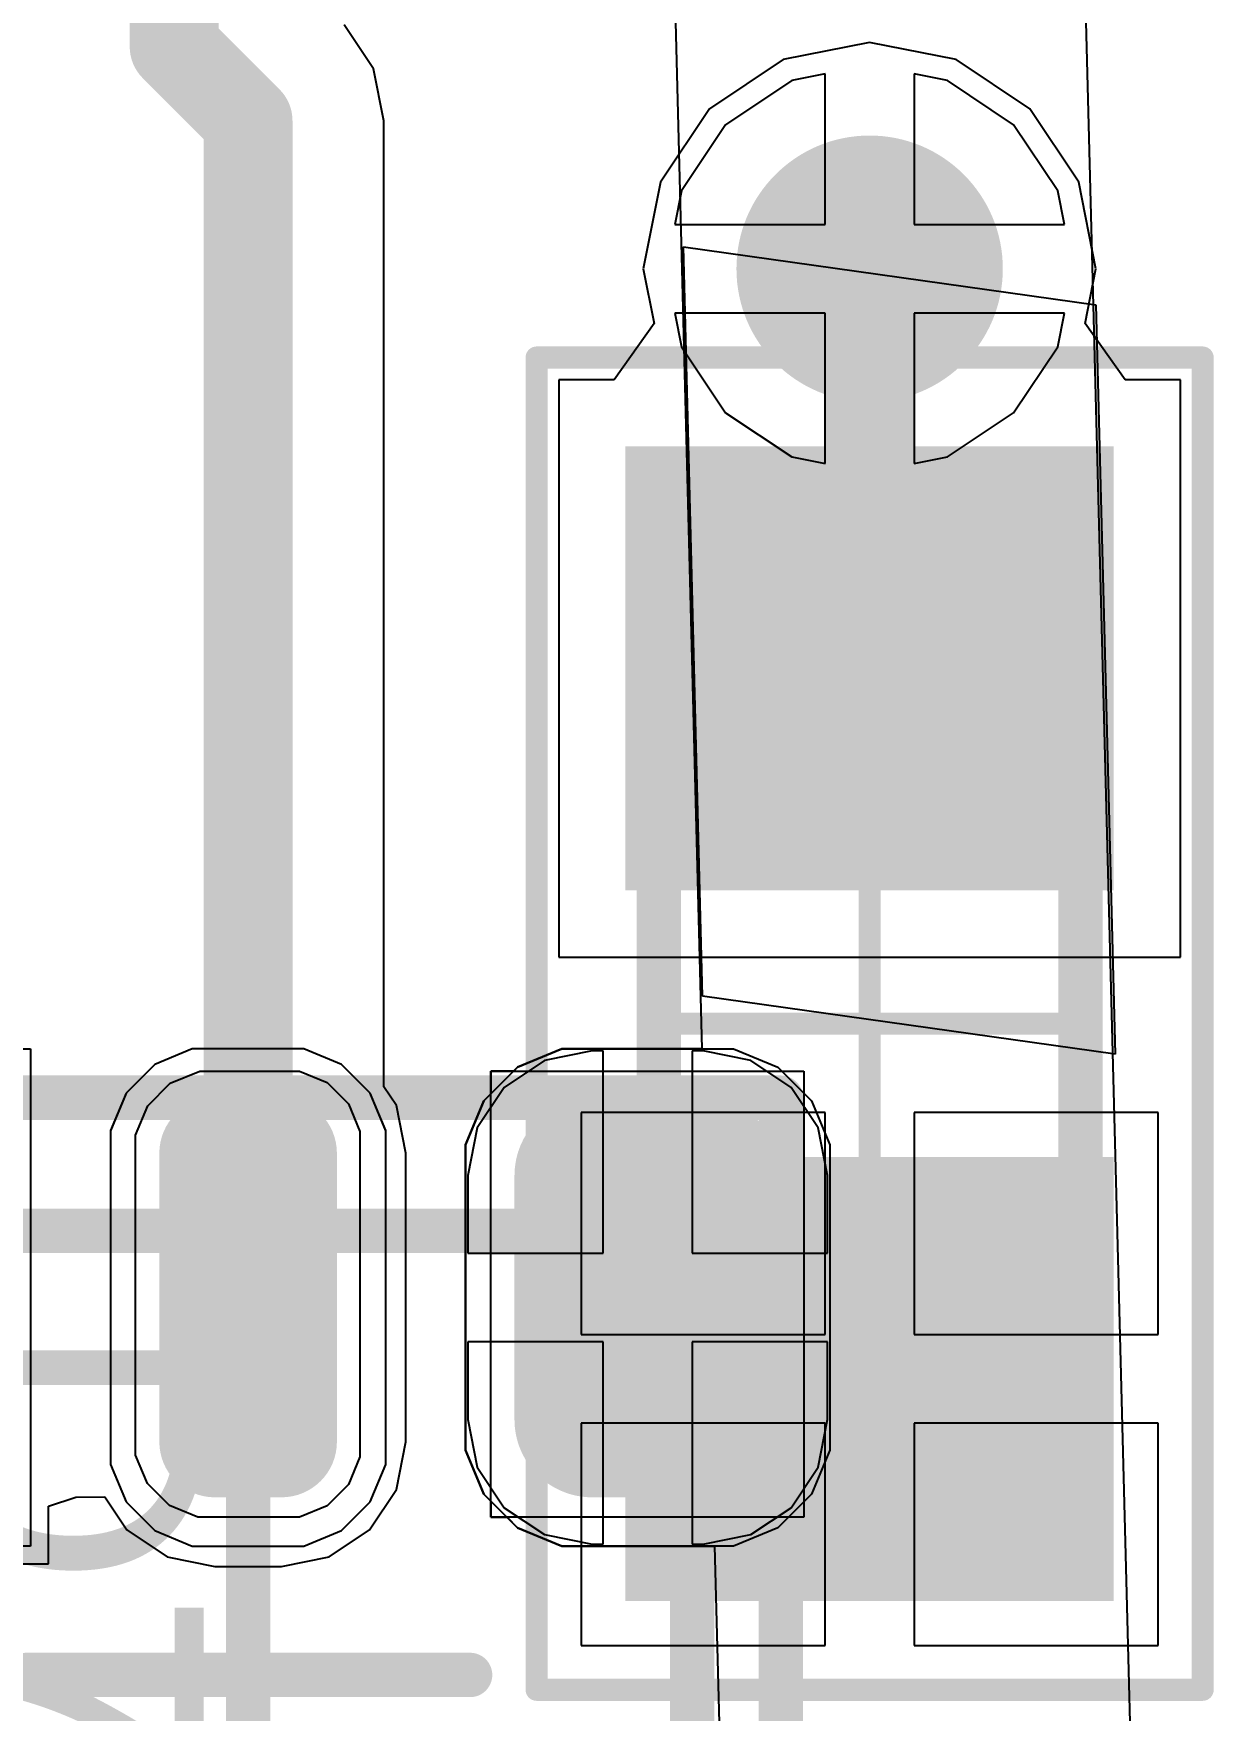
# Model space of a CAD drawing. Header units: inches. Extents: x -27 to 142, y -1 to 42.
# Drawn here: x 101.683 to 104.366, y 26.753 to 30.53 of the extents above; entities that cross this region are included whole.
import ezdxf

# ---------------------------------------------------------------- set-up
doc = ezdxf.new("R2010")
doc.units = ezdxf.units.IN
for name, color, linetype in [('Bottom Layer', 5, 'Continuous'), ('Bottom Paste', 16, 'Continuous'), ('Bottom Solder', 6, 'Continuous'), ('Mechanical 13', 56, 'Continuous'), ('Mechanical 15', 56, 'Continuous'), ('Top Layer', 1, 'Continuous'), ('Top Overlay', 2, 'Continuous'), ('Top Paste', 8, 'Continuous'), ('Top Solder', 216, 'Continuous'), ('Via Holes', 16, 'Continuous')]:
    doc.layers.add(name, color=color, linetype=linetype)
doc.styles.add('Arial', font='', dxfattribs={"height": 0.2})
doc.styles.get('Arial').set_extended_font_data('Arial')

# ---------------------------------------------------------------- blocks, each defined once
blk = doc.blocks.new('CAPC0603_1608_55_N_B_735')
at = {"layer": 'Bottom Layer'}
for points in [[(-0.35, 0.5), (-0.35, -0.5), (-1.25, -0.5), (-1.25, 0.5)], [(1.25, 0.5), (1.25, -0.5), (0.35, -0.5), (0.35, 0.5)]]:
    blk.add_hatch(color=5, dxfattribs=at).paths.add_polyline_path(points)
at = {"layer": 'Bottom Paste'}
for points in [[(-0.35, 0.5), (-0.35, -0.5), (-1.25, -0.5), (-1.25, 0.5)], [(1.25, 0.5), (1.25, -0.5), (0.35, -0.5), (0.35, 0.5)]]:
    blk.add_hatch(color=16, dxfattribs=at).paths.add_polyline_path(points)
at = {"layer": 'Bottom Solder'}
for points in [[(-0.3, 0.55), (-0.3, -0.55), (-1.3, -0.55), (-1.3, 0.55)], [(1.3, 0.55), (1.3, -0.55), (0.3, -0.55), (0.3, 0.55)]]:
    blk.add_hatch(color=6, dxfattribs=at).paths.add_polyline_path(points)
at = {"layer": 'Mechanical 13'}
for points in [[(-0.875, 0.475, 0.1, 0.1, 0), (0.875, 0.475, 0.1, 0.1, 0)], [(-0.875, 0.475, 0.1, 0.1, 0), (-0.875, -0.475, 0.1, 0.1, 0)], [(0.875, 0.475, 0.1, 0.1, 0), (0.875, -0.475, 0.1, 0.1, 0)], [(-0.875, -0.475, 0.1, 0.1, 0), (0.875, -0.475, 0.1, 0.1, 0)]]:
    blk.add_lwpolyline(points, format="xyseb", dxfattribs=at)
for points in [[(-0.9, 0.475, 0.05, 0.05, 1), (-0.85, 0.475, 0.05, 0.05, 1)], [(-0.9, 0.475, 0.05, 0.05, 1), (-0.85, 0.475, 0.05, 0.05, 1)], [(0.85, 0.475, 0.05, 0.05, 1), (0.9, 0.475, 0.05, 0.05, 1)], [(0.85, 0.475, 0.05, 0.05, 1), (0.9, 0.475, 0.05, 0.05, 1)], [(-0.9, -0.475, 0.05, 0.05, 1), (-0.85, -0.475, 0.05, 0.05, 1)], [(-0.9, -0.475, 0.05, 0.05, 1), (-0.85, -0.475, 0.05, 0.05, 1)], [(0.85, -0.475, 0.05, 0.05, 1), (0.9, -0.475, 0.05, 0.05, 1)], [(0.85, -0.475, 0.05, 0.05, 1), (0.9, -0.475, 0.05, 0.05, 1)]]:
    blk.add_lwpolyline(points, format="xyseb", close=True, dxfattribs=at)
at = {"layer": 'Mechanical 15'}
for points in [[(-1.5, 0.75, 0.05, 0.05, 0), (1.5, 0.75, 0.05, 0.05, 0)], [(-1.5, 0.75, 0.05, 0.05, 0), (-1.5, -0.75, 0.05, 0.05, 0)], [(1.5, 0.75, 0.05, 0.05, 0), (1.5, -0.75, 0.05, 0.05, 0)], [(0, 0.475, 0.05, 0.05, 0), (0, -0.475, 0.05, 0.05, 0)], [(-0.475, 0, 0.05, 0.05, 0), (0.475, 0, 0.05, 0.05, 0)], [(-1.5, -0.75, 0.05, 0.05, 0), (1.5, -0.75, 0.05, 0.05, 0)]]:
    blk.add_lwpolyline(points, format="xyseb", dxfattribs=at)
for points in [[(-1.5125, 0.75, 0.025, 0.025, 1), (-1.4875, 0.75, 0.025, 0.025, 1)], [(-1.5125, 0.75, 0.025, 0.025, 1), (-1.4875, 0.75, 0.025, 0.025, 1)], [(1.4875, 0.75, 0.025, 0.025, 1), (1.5125, 0.75, 0.025, 0.025, 1)], [(1.4875, 0.75, 0.025, 0.025, 1), (1.5125, 0.75, 0.025, 0.025, 1)], [(-0.0125, 0.475, 0.025, 0.025, 1), (0.0125, 0.475, 0.025, 0.025, 1)], [(-0.4875, 0, 0.025, 0.025, 1), (-0.4625, 0, 0.025, 0.025, 1)], [(0.4625, 0, 0.025, 0.025, 1), (0.4875, 0, 0.025, 0.025, 1)], [(-0.0125, -0.475, 0.025, 0.025, 1), (0.0125, -0.475, 0.025, 0.025, 1)], [(-1.5125, -0.75, 0.025, 0.025, 1), (-1.4875, -0.75, 0.025, 0.025, 1)], [(-1.5125, -0.75, 0.025, 0.025, 1), (-1.4875, -0.75, 0.025, 0.025, 1)], [(1.4875, -0.75, 0.025, 0.025, 1), (1.5125, -0.75, 0.025, 0.025, 1)], [(1.4875, -0.75, 0.025, 0.025, 1), (1.5125, -0.75, 0.025, 0.025, 1)]]:
    blk.add_lwpolyline(points, format="xyseb", close=True, dxfattribs=at)
blk = doc.blocks.new('APA_RGB_LED_2020_847')
at = {"layer": 'Top Layer'}
h = blk.add_hatch(color=1, dxfattribs=at)
edge = h.paths.add_edge_path()
edge.add_arc((-1.125, 1.025), 0.125, 90, 180)
edge.add_line((-1.25, 1.025), (-1.25, 0.775))
edge.add_arc((-1.125, 0.775), 0.125, 180, 270)
edge.add_line((-1.125, 0.65), (-0.575, 0.65))
edge.add_arc((-0.575, 0.775), 0.125, 270, 360)
edge.add_line((-0.45, 0.775), (-0.45, 1.025))
edge.add_arc((-0.575, 1.025), 0.125, 0, 90)
edge.add_line((-0.575, 1.15), (-1.125, 1.15))
h = blk.add_hatch(color=1, dxfattribs=at)
edge = h.paths.add_edge_path()
edge.add_arc((0.575, 1.025), 0.125, 90, 180)
edge.add_line((0.45, 1.025), (0.45, 0.775))
edge.add_arc((0.575, 0.775), 0.125, 180, 270)
edge.add_line((0.575, 0.65), (1.125, 0.65))
edge.add_arc((1.125, 0.775), 0.125, 270, 360)
edge.add_line((1.25, 0.775), (1.25, 1.025))
edge.add_arc((1.125, 1.025), 0.125, 0, 90)
edge.add_line((1.125, 1.15), (0.575, 1.15))
h = blk.add_hatch(color=1, dxfattribs=at)
edge = h.paths.add_edge_path()
edge.add_arc((-1.175, 0.075), 0.075, 90, 180)
edge.add_line((-1.25, 0.075), (-1.25, -0.075))
edge.add_arc((-1.175, -0.075), 0.075, 180, 270)
edge.add_line((-1.175, -0.15), (-0.525, -0.15))
edge.add_arc((-0.525, -0.075), 0.075, 270, 360)
edge.add_line((-0.45, -0.075), (-0.45, 0.075))
edge.add_arc((-0.525, 0.075), 0.075, 0, 90)
edge.add_line((-0.525, 0.15), (-1.175, 0.15))
h = blk.add_hatch(color=1, dxfattribs=at)
edge = h.paths.add_edge_path()
edge.add_arc((0.525, 0.075), 0.075, 90, 180)
edge.add_line((0.45, 0.075), (0.45, -0.075))
edge.add_arc((0.525, -0.075), 0.075, 180, 270)
edge.add_line((0.525, -0.15), (1.175, -0.15))
edge.add_arc((1.175, -0.075), 0.075, 270, 360)
edge.add_line((1.25, -0.075), (1.25, 0.075))
edge.add_arc((1.175, 0.075), 0.075, 0, 90)
edge.add_line((1.175, 0.15), (0.525, 0.15))
blk.add_hatch(color=1, dxfattribs=at).paths.add_polyline_path([(-1.25, -0.65), (-0.45, -0.65), (-0.45, -1.15), (-1.25, -1.15)])
h = blk.add_hatch(color=1, dxfattribs=at)
edge = h.paths.add_edge_path()
edge.add_arc((0.575, -0.775), 0.125, 90, 180)
edge.add_line((0.45, -0.775), (0.45, -1.025))
edge.add_arc((0.575, -1.025), 0.125, 180, 270)
edge.add_line((0.575, -1.15), (1.125, -1.15))
edge.add_arc((1.125, -1.025), 0.125, 270, 360)
edge.add_line((1.25, -1.025), (1.25, -0.775))
edge.add_arc((1.125, -0.775), 0.125, 0, 90)
edge.add_line((1.125, -0.65), (0.575, -0.65))
at = {"layer": 'Top Paste'}
h = blk.add_hatch(color=8, dxfattribs=at)
edge = h.paths.add_edge_path()
edge.add_arc((-1.125, 1.025), 0.125, 90, 180)
edge.add_line((-1.25, 1.025), (-1.25, 0.775))
edge.add_arc((-1.125, 0.775), 0.125, 180, 270)
edge.add_line((-1.125, 0.65), (-0.575, 0.65))
edge.add_arc((-0.575, 0.775), 0.125, 270, 360)
edge.add_line((-0.45, 0.775), (-0.45, 1.025))
edge.add_arc((-0.575, 1.025), 0.125, 0, 90)
edge.add_line((-0.575, 1.15), (-1.125, 1.15))
h = blk.add_hatch(color=8, dxfattribs=at)
edge = h.paths.add_edge_path()
edge.add_arc((0.575, 1.025), 0.125, 90, 180)
edge.add_line((0.45, 1.025), (0.45, 0.775))
edge.add_arc((0.575, 0.775), 0.125, 180, 270)
edge.add_line((0.575, 0.65), (1.125, 0.65))
edge.add_arc((1.125, 0.775), 0.125, 270, 360)
edge.add_line((1.25, 0.775), (1.25, 1.025))
edge.add_arc((1.125, 1.025), 0.125, 0, 90)
edge.add_line((1.125, 1.15), (0.575, 1.15))
h = blk.add_hatch(color=8, dxfattribs=at)
edge = h.paths.add_edge_path()
edge.add_arc((-1.175, 0.075), 0.075, 90, 180)
edge.add_line((-1.25, 0.075), (-1.25, -0.075))
edge.add_arc((-1.175, -0.075), 0.075, 180, 270)
edge.add_line((-1.175, -0.15), (-0.525, -0.15))
edge.add_arc((-0.525, -0.075), 0.075, 270, 360)
edge.add_line((-0.45, -0.075), (-0.45, 0.075))
edge.add_arc((-0.525, 0.075), 0.075, 0, 90)
edge.add_line((-0.525, 0.15), (-1.175, 0.15))
h = blk.add_hatch(color=8, dxfattribs=at)
edge = h.paths.add_edge_path()
edge.add_arc((0.525, 0.075), 0.075, 90, 180)
edge.add_line((0.45, 0.075), (0.45, -0.075))
edge.add_arc((0.525, -0.075), 0.075, 180, 270)
edge.add_line((0.525, -0.15), (1.175, -0.15))
edge.add_arc((1.175, -0.075), 0.075, 270, 360)
edge.add_line((1.25, -0.075), (1.25, 0.075))
edge.add_arc((1.175, 0.075), 0.075, 0, 90)
edge.add_line((1.175, 0.15), (0.525, 0.15))
blk.add_hatch(color=8, dxfattribs=at).paths.add_polyline_path([(-1.25, -0.65), (-0.45, -0.65), (-0.45, -1.15), (-1.25, -1.15)])
h = blk.add_hatch(color=8, dxfattribs=at)
edge = h.paths.add_edge_path()
edge.add_arc((0.575, -0.775), 0.125, 90, 180)
edge.add_line((0.45, -0.775), (0.45, -1.025))
edge.add_arc((0.575, -1.025), 0.125, 180, 270)
edge.add_line((0.575, -1.15), (1.125, -1.15))
edge.add_arc((1.125, -1.025), 0.125, 270, 360)
edge.add_line((1.25, -1.025), (1.25, -0.775))
edge.add_arc((1.125, -0.775), 0.125, 0, 90)
edge.add_line((1.125, -0.65), (0.575, -0.65))
at = {"layer": 'Top Solder'}
h = blk.add_hatch(color=216, dxfattribs=at)
edge = h.paths.add_edge_path()
edge.add_arc((-1.125, 1.025), 0.175, 90, 180)
edge.add_line((-1.3, 1.025), (-1.3, 0.775))
edge.add_arc((-1.125, 0.775), 0.175, 180, 270)
edge.add_line((-1.125, 0.6), (-0.575, 0.6))
edge.add_arc((-0.575, 0.775), 0.175, 270, 360)
edge.add_line((-0.4, 0.775), (-0.4, 1.025))
edge.add_arc((-0.575, 1.025), 0.175, 0, 90)
edge.add_line((-0.575, 1.2), (-1.125, 1.2))
h = blk.add_hatch(color=216, dxfattribs=at)
edge = h.paths.add_edge_path()
edge.add_arc((0.575, 1.025), 0.175, 90, 180)
edge.add_line((0.4, 1.025), (0.4, 0.775))
edge.add_arc((0.575, 0.775), 0.175, 180, 270)
edge.add_line((0.575, 0.6), (1.125, 0.6))
edge.add_arc((1.125, 0.775), 0.175, 270, 360)
edge.add_line((1.3, 0.775), (1.3, 1.025))
edge.add_arc((1.125, 1.025), 0.175, 0, 90)
edge.add_line((1.125, 1.2), (0.575, 1.2))
h = blk.add_hatch(color=216, dxfattribs=at)
edge = h.paths.add_edge_path()
edge.add_arc((-1.175, 0.075), 0.125, 90, 180)
edge.add_line((-1.3, 0.075), (-1.3, -0.075))
edge.add_arc((-1.175, -0.075), 0.125, 180, 270)
edge.add_line((-1.175, -0.2), (-0.525, -0.2))
edge.add_arc((-0.525, -0.075), 0.125, 270, 360)
edge.add_line((-0.4, -0.075), (-0.4, 0.075))
edge.add_arc((-0.525, 0.075), 0.125, 0, 90)
edge.add_line((-0.525, 0.2), (-1.175, 0.2))
h = blk.add_hatch(color=216, dxfattribs=at)
edge = h.paths.add_edge_path()
edge.add_arc((0.525, 0.075), 0.125, 90, 180)
edge.add_line((0.4, 0.075), (0.4, -0.075))
edge.add_arc((0.525, -0.075), 0.125, 180, 270)
edge.add_line((0.525, -0.2), (1.175, -0.2))
edge.add_arc((1.175, -0.075), 0.125, 270, 360)
edge.add_line((1.3, -0.075), (1.3, 0.075))
edge.add_arc((1.175, 0.075), 0.125, 0, 90)
edge.add_line((1.175, 0.2), (0.525, 0.2))
blk.add_hatch(color=216, dxfattribs=at).paths.add_polyline_path([(-1.3, -0.6), (-0.4, -0.6), (-0.4, -1.2), (-1.3, -1.2)])
h = blk.add_hatch(color=216, dxfattribs=at)
edge = h.paths.add_edge_path()
edge.add_arc((0.575, -0.775), 0.175, 90, 180)
edge.add_line((0.4, -0.775), (0.4, -1.025))
edge.add_arc((0.575, -1.025), 0.175, 180, 270)
edge.add_line((0.575, -1.2), (1.125, -1.2))
edge.add_arc((1.125, -1.025), 0.175, 270, 360)
edge.add_line((1.3, -1.025), (1.3, -0.775))
edge.add_arc((1.125, -0.775), 0.175, 0, 90)
edge.add_line((1.125, -0.6), (0.575, -0.6))
at = {"layer": 'Mechanical 13'}
for points in [[(1, 1, 0.1, 0.1, 0), (-1, 1, 0.1, 0.1, 0)], [(-1, -1, 0.1, 0.1, 0), (-1, 1, 0.1, 0.1, 0)], [(1, -1, 0.1, 0.1, 0), (1, 1, 0.1, 0.1, 0)], [(1, -1, 0.1, 0.1, 0), (-1, -1, 0.1, 0.1, 0)]]:
    blk.add_lwpolyline(points, format="xyseb", dxfattribs=at)
for points in [[(-1.025, 1, 0.05, 0.05, 1), (-0.975, 1, 0.05, 0.05, 1)], [(-1.025, 1, 0.05, 0.05, 1), (-0.975, 1, 0.05, 0.05, 1)], [(0.975, 1, 0.05, 0.05, 1), (1.025, 1, 0.05, 0.05, 1)], [(0.975, 1, 0.05, 0.05, 1), (1.025, 1, 0.05, 0.05, 1)], [(-1.025, -1, 0.05, 0.05, 1), (-0.975, -1, 0.05, 0.05, 1)], [(-1.025, -1, 0.05, 0.05, 1), (-0.975, -1, 0.05, 0.05, 1)], [(0.975, -1, 0.05, 0.05, 1), (1.025, -1, 0.05, 0.05, 1)], [(0.975, -1, 0.05, 0.05, 1), (1.025, -1, 0.05, 0.05, 1)]]:
    blk.add_lwpolyline(points, format="xyseb", close=True, dxfattribs=at)
at = {"layer": 'Mechanical 15'}
for points in [[(-1.3, -1.2, 0.1, 0.1, 0), (-1.3, 1.2, 0.1, 0.1, 0)], [(1.3, 1.2, 0.1, 0.1, 0), (-1.3, 1.2, 0.1, 0.1, 0)], [(1.3, -1.2, 0.1, 0.1, 0), (1.3, 1.2, 0.1, 0.1, 0)], [(0, -0.5, 0.1, 0.1, 0), (0, 0.5, 0.1, 0.1, 0)], [(0.5, 0, 0.1, 0.1, 0), (-0.5, 0, 0.1, 0.1, 0)], [(1.3, -1.2, 0.1, 0.1, 0), (-1.3, -1.2, 0.1, 0.1, 0)]]:
    blk.add_lwpolyline(points, format="xyseb", dxfattribs=at)
for points in [[(-1.325, 1.2, 0.05, 0.05, 1), (-1.275, 1.2, 0.05, 0.05, 1)], [(-1.325, 1.2, 0.05, 0.05, 1), (-1.275, 1.2, 0.05, 0.05, 1)], [(1.275, 1.2, 0.05, 0.05, 1), (1.325, 1.2, 0.05, 0.05, 1)], [(1.275, 1.2, 0.05, 0.05, 1), (1.325, 1.2, 0.05, 0.05, 1)], [(-0.025, 0.5, 0.05, 0.05, 1), (0.025, 0.5, 0.05, 0.05, 1)], [(-0.525, 0, 0.05, 0.05, 1), (-0.475, 0, 0.05, 0.05, 1)], [(0.475, 0, 0.05, 0.05, 1), (0.525, 0, 0.05, 0.05, 1)], [(-0.025, -0.5, 0.05, 0.05, 1), (0.025, -0.5, 0.05, 0.05, 1)], [(-1.325, -1.2, 0.05, 0.05, 1), (-1.275, -1.2, 0.05, 0.05, 1)], [(-1.325, -1.2, 0.05, 0.05, 1), (-1.275, -1.2, 0.05, 0.05, 1)], [(1.275, -1.2, 0.05, 0.05, 1), (1.325, -1.2, 0.05, 0.05, 1)], [(1.275, -1.2, 0.05, 0.05, 1), (1.325, -1.2, 0.05, 0.05, 1)]]:
    blk.add_lwpolyline(points, format="xyseb", close=True, dxfattribs=at)
at = {"layer": 'Top Overlay'}
for p, q in [((-1.2929, 1.2689), (-1.1937, 1.31)), ((-1.1937, 1.31), (-1.14, 1.31)), ((-1.14, 1.31), (-1.14, 1.31)), ((-1.14, 1.31), (-0.56, 1.31)), ((-0.56, 1.31), (-0.5063, 1.31)), ((-0.5063, 1.31), (-0.4071, 1.2689)), ((0.4071, 1.2689), (0.5063, 1.31)), ((0.5063, 1.31), (0.56, 1.31)), ((0.56, 1.31), (0.56, 1.31)), ((0.56, 1.31), (1.14, 1.31)), ((1.14, 1.31), (1.1937, 1.31)), ((1.1937, 1.31), (1.2929, 1.2689)), ((-1.3689, 1.1929), (-1.2929, 1.2689)), ((-0.4071, 1.2689), (-0.3311, 1.1929)), ((0.3311, 1.1929), (0.4071, 1.2689)), ((1.2929, 1.2689), (1.3689, 1.1929)), ((-1.41, 1.0937), (-1.3689, 1.1929)), ((-0.3311, 1.1929), (-0.29, 1.0937)), ((0.29, 1.0937), (0.3311, 1.1929)), ((1.3689, 1.1929), (1.41, 1.0937)), ((-1.41, 1.04), (-1.41, 1.0937)), ((-0.29, 1.0937), (-0.29, 1.04)), ((0.29, 1.04), (0.29, 1.0937)), ((1.41, 1.0937), (1.41, 1.04)), ((-1.41, 0.76), (-1.41, 1.04)), ((-0.29, 1.04), (-0.29, 1.04)), ((-0.29, 1.04), (-0.29, 0.76)), ((0.29, 0.76), (0.29, 1.04)), ((1.41, 1.04), (1.41, 1.04)), ((1.41, 1.04), (1.41, 0.76)), ((-1.41, 0.76), (-1.41, 0.76)), ((-1.41, 0.7063), (-1.41, 0.76)), ((-0.29, 0.76), (-0.29, 0.7063)), ((0.29, 0.76), (0.29, 0.76)), ((0.29, 0.7063), (0.29, 0.76)), ((1.41, 0.76), (1.41, 0.7063)), ((-1.3689, 0.6071), (-1.41, 0.7063)), ((-0.29, 0.7063), (-0.3311, 0.6071)), ((0.3311, 0.6071), (0.29, 0.7063)), ((1.41, 0.7063), (1.3689, 0.6071)), ((-1.2929, 0.5311), (-1.3689, 0.6071)), ((-0.3311, 0.6071), (-0.4071, 0.5311)), ((0.4071, 0.5311), (0.3311, 0.6071)), ((1.3689, 0.6071), (1.2929, 0.5311)), ((-1.1937, 0.49), (-1.2929, 0.5311)), ((-0.4071, 0.5311), (-0.5063, 0.49)), ((0.5063, 0.49), (0.4071, 0.5311)), ((1.2929, 0.5311), (1.1937, 0.49)), ((-1.14, 0.49), (-1.1937, 0.49)), ((-0.56, 0.49), (-1.14, 0.49)), ((-0.5063, 0.49), (-0.56, 0.49)), ((-0.56, 0.49), (-0.56, 0.49)), ((0.56, 0.49), (0.5063, 0.49)), ((1.14, 0.49), (0.56, 0.49)), ((1.1937, 0.49), (1.14, 0.49)), ((1.14, 0.49), (1.14, 0.49)), ((-1.2258, 0.31), (-1.3103, 0.275)), ((-1.18, 0.31), (-1.2258, 0.31)), ((-0.52, 0.31), (-1.18, 0.31)), ((-0.4742, 0.31), (-0.52, 0.31)), ((-0.52, 0.31), (-0.52, 0.31)), ((-0.3897, 0.275), (-0.4742, 0.31)), ((0.4743, 0.31), (0.3897, 0.275)), ((0.52, 0.31), (0.4743, 0.31)), ((1.18, 0.31), (0.52, 0.31)), ((1.2258, 0.31), (1.18, 0.31)), ((1.18, 0.31), (1.18, 0.31)), ((1.3103, 0.275), (1.2258, 0.31)), ((-1.3103, 0.275), (-1.375, 0.2103)), ((-0.325, 0.2103), (-0.3897, 0.275)), ((0.3897, 0.275), (0.325, 0.2103)), ((1.375, 0.2103), (1.3103, 0.275)), ((-1.375, 0.2103), (-1.41, 0.1257)), ((-0.29, 0.1257), (-0.325, 0.2103)), ((0.325, 0.2103), (0.29, 0.1257)), ((1.41, 0.1257), (1.375, 0.2103)), ((-1.41, 0.1257), (-1.41, 0.08)), ((-0.29, 0.08), (-0.29, 0.1257)), ((0.29, 0.1257), (0.29, 0.08)), ((1.41, 0.08), (1.41, 0.1257)), ((-1.41, 0.08), (-1.41, -0.08)), ((-1.41, 0.08), (-1.41, 0.08)), ((-0.29, -0.08), (-0.29, 0.08)), ((0.29, 0.08), (0.29, -0.08)), ((0.29, 0.08), (0.29, 0.08)), ((1.41, -0.08), (1.41, 0.08)), ((-1.41, -0.08), (-1.41, -0.1258)), ((-0.29, -0.1258), (-0.29, -0.08)), ((-0.29, -0.08), (-0.29, -0.08)), ((0.29, -0.08), (0.29, -0.1258)), ((1.41, -0.1258), (1.41, -0.08)), ((1.41, -0.08), (1.41, -0.08)), ((-1.41, -0.1258), (-1.375, -0.2103)), ((-0.325, -0.2103), (-0.29, -0.1258)), ((0.29, -0.1258), (0.325, -0.2103)), ((1.375, -0.2103), (1.41, -0.1258)), ((-1.375, -0.2103), (-1.3103, -0.275)), ((-0.3897, -0.275), (-0.325, -0.2103)), ((0.325, -0.2103), (0.3897, -0.275)), ((1.3103, -0.275), (1.375, -0.2103)), ((-1.3103, -0.275), (-1.2258, -0.31)), ((-0.4742, -0.31), (-0.3897, -0.275)), ((0.3897, -0.275), (0.4743, -0.31)), ((1.2258, -0.31), (1.3103, -0.275)), ((-1.2258, -0.31), (-1.18, -0.31)), ((-1.18, -0.31), (-1.18, -0.31)), ((-1.18, -0.31), (-0.52, -0.31)), ((-0.52, -0.31), (-0.4742, -0.31)), ((0.4743, -0.31), (0.52, -0.31)), ((0.52, -0.31), (0.52, -0.31)), ((0.52, -0.31), (1.18, -0.31)), ((1.18, -0.31), (1.2258, -0.31)), ((-1.41, -1.31), (-1.41, -0.49)), ((-1.41, -0.49), (-0.29, -0.49)), ((-0.29, -0.49), (-0.29, -1.31)), ((0.4071, -0.5311), (0.5063, -0.49)), ((0.5063, -0.49), (0.56, -0.49)), ((0.56, -0.49), (0.56, -0.49)), ((0.56, -0.49), (1.14, -0.49)), ((1.14, -0.49), (1.1937, -0.49)), ((1.1937, -0.49), (1.2929, -0.5311)), ((0.3311, -0.6071), (0.4071, -0.5311)), ((1.2929, -0.5311), (1.3689, -0.6071)), ((0.29, -0.7063), (0.3311, -0.6071)), ((1.3689, -0.6071), (1.41, -0.7063)), ((0.29, -0.76), (0.29, -0.7063)), ((1.41, -0.7063), (1.41, -0.76)), ((0.29, -1.04), (0.29, -0.76)), ((1.41, -0.76), (1.41, -0.76)), ((1.41, -0.76), (1.41, -1.04)), ((0.29, -1.04), (0.29, -1.04)), ((0.29, -1.0937), (0.29, -1.04)), ((1.41, -1.04), (1.41, -1.0937)), ((0.3311, -1.1929), (0.29, -1.0937)), ((1.41, -1.0937), (1.3689, -1.1929)), ((0.4071, -1.2689), (0.3311, -1.1929)), ((1.3689, -1.1929), (1.2929, -1.2689)), ((0.5063, -1.31), (0.4071, -1.2689)), ((1.2929, -1.2689), (1.1937, -1.31)), ((-0.29, -1.31), (-1.41, -1.31)), ((0.56, -1.31), (0.5063, -1.31)), ((1.14, -1.31), (0.56, -1.31)), ((1.1937, -1.31), (1.14, -1.31)), ((1.14, -1.31), (1.14, -1.31))]:
    blk.add_line(p, q, dxfattribs=at)
at = {"layer": 'Mechanical 15', "style": 'Arial'}
blk.add_text('D75', height=0.6, dxfattribs=at).set_placement((-0.8, -0.7))

msp = doc.modelspace()

# ---------------------------------------------------------------- hatches: boundary and pattern name
at = {"layer": 'Bottom Layer'}
h = msp.add_hatch(color=5, dxfattribs=at)
edge = h.paths.add_edge_path()
edge.add_arc((103.5667, 30), 0.3, 0, 360)
at = {"layer": 'Top Layer'}
h = msp.add_hatch(color=1, dxfattribs=at)
edge = h.paths.add_edge_path()
edge.add_arc((103.5667, 30), 0.3, 0, 360)
at = {"layer": 'Via Holes'}
h = msp.add_hatch(color=7, dxfattribs=at)
edge = h.paths.add_edge_path()
edge.add_arc((103.5667, 30), 0.15, 0, 360)

# ---------------------------------------------------------------- linework, layer by layer
at = {"layer": 'Bottom Layer'}
for p, q in [((103.5667, 30.5098), (103.3716, 30.471)), ((103.7618, 30.471), (103.5667, 30.5098)), ((103.3716, 30.471), (103.2062, 30.3605)), ((103.9272, 30.3605), (103.7618, 30.471)), ((103.2062, 30.3605), (103.0957, 30.1951)), ((104.0377, 30.1951), (103.9272, 30.3605)), ((103.0957, 30.1951), (103.0569, 30)), ((104.0765, 30), (104.0377, 30.1951)), ((103.0569, 30), (103.0814, 29.877)), ((104.052, 29.877), (104.0765, 30)), ((103.0814, 29.877), (102.9913, 29.75)), ((104.1421, 29.75), (104.052, 29.877)), ((102.9913, 29.75), (102.8667, 29.75)), ((102.8667, 29.75), (102.8667, 28.45)), ((104.2667, 29.75), (104.1421, 29.75)), ((104.2667, 28.45), (104.2667, 29.75)), ((102.8667, 28.45), (104.2667, 28.45)), ((103.4667, 28.1), (102.9167, 28.1)), ((102.9167, 28.1), (102.9167, 27.6)), ((103.4667, 27.6), (103.4667, 28.1)), ((104.2167, 28.1), (103.6667, 28.1)), ((103.6667, 28.1), (103.6667, 27.6)), ((104.2167, 27.6), (104.2167, 28.1)), ((102.9167, 27.6), (103.4667, 27.6)), ((103.6667, 27.6), (104.2167, 27.6)), ((103.4667, 27.4), (102.9167, 27.4)), ((102.9167, 27.4), (102.9167, 26.9)), ((103.4667, 26.9), (103.4667, 27.4)), ((104.2167, 27.4), (103.6667, 27.4)), ((103.6667, 27.4), (103.6667, 26.9)), ((104.2167, 26.9), (104.2167, 27.4)), ((102.9167, 26.9), (103.4667, 26.9)), ((103.6667, 26.9), (104.2167, 26.9))]:
    msp.add_line(p, q, dxfattribs=at)
msp.add_lwpolyline([(103.5667, 29.1, 0.2, 0.2, 0), (103.5667, 30, 0.2, 0.2, 0)], format="xyseb", dxfattribs=at)
for points in [[(103.5167, 30, 0.1, 0.1, 1), (103.6167, 30, 0.1, 0.1, 1)], [(103.5167, 29.1, 0.1, 0.1, 1), (103.6167, 29.1, 0.1, 0.1, 1)]]:
    msp.add_lwpolyline(points, format="xyseb", close=True, dxfattribs=at)
at = {"layer": 'Top Layer'}
for p, q in [((102.4493, 30.4504), (102.383, 30.5496)), ((102.4726, 30.3333), (102.4493, 30.4504)), ((103.4667, 30.4389), (103.3911, 30.4239)), ((103.4667, 30.1), (103.4667, 30.4389)), ((103.7423, 30.4239), (103.6667, 30.4389)), ((103.6667, 30.4389), (103.6667, 30.1)), ((103.3911, 30.4239), (103.2423, 30.3244)), ((103.8911, 30.3244), (103.7423, 30.4239)), ((102.4726, 28.1578), (102.4726, 30.3333)), ((102.4726, 30.3333), (102.4726, 30.3333)), ((103.2423, 30.3244), (103.1428, 30.1756)), ((103.9906, 30.1756), (103.8911, 30.3244)), ((103.1428, 30.1756), (103.1278, 30.1)), ((104.0056, 30.1), (103.9906, 30.1756)), ((103.1278, 30.1), (103.4667, 30.1)), ((103.6667, 30.1), (104.0056, 30.1)), ((103.4667, 29.9), (103.1278, 29.9)), ((103.1278, 29.9), (103.1428, 29.8244)), ((103.4667, 29.5611), (103.4667, 29.9)), ((104.0056, 29.9), (103.6667, 29.9)), ((103.6667, 29.9), (103.6667, 29.5611)), ((103.9906, 29.8244), (104.0056, 29.9)), ((103.1428, 29.8244), (103.2423, 29.6756)), ((103.8911, 29.6756), (103.9906, 29.8244)), ((103.2423, 29.6756), (103.3911, 29.5761)), ((103.7423, 29.5761), (103.8911, 29.6756)), ((103.3911, 29.5761), (103.4667, 29.5611)), ((103.6667, 29.5611), (103.7423, 29.5761)), ((102.8344, 28.2173), (102.7434, 28.1566)), ((102.9417, 28.2387), (102.8344, 28.2173)), ((102.9667, 28.2387), (102.9417, 28.2387)), ((102.9667, 27.7833), (102.9667, 28.2387)), ((103.1917, 28.2387), (103.1667, 28.2387)), ((103.1667, 28.2387), (103.1667, 27.7833)), ((103.299, 28.2173), (103.1917, 28.2387)), ((103.39, 28.1566), (103.299, 28.2173)), ((102.5007, 28.1156), (102.4726, 28.1578)), ((102.7434, 28.1566), (102.6827, 28.0656)), ((103.4507, 28.0656), (103.39, 28.1566)), ((102.5221, 28.0083), (102.5007, 28.1156)), ((102.6827, 28.0656), (102.6613, 27.9583)), ((103.4721, 27.9583), (103.4507, 28.0656)), ((102.5221, 27.3583), (102.5221, 28.0083)), ((102.6613, 27.9583), (102.6613, 27.7833)), ((103.4721, 27.7833), (103.4721, 27.9583)), ((102.6613, 27.7833), (102.9667, 27.7833)), ((103.1667, 27.7833), (103.4721, 27.7833)), ((102.9667, 27.5833), (102.6613, 27.5833)), ((102.6613, 27.5833), (102.6613, 27.4083)), ((102.9667, 27.1279), (102.9667, 27.5833)), ((103.4721, 27.5833), (103.1667, 27.5833)), ((103.1667, 27.5833), (103.1667, 27.1279)), ((103.4721, 27.4083), (103.4721, 27.5833)), ((102.6613, 27.4083), (102.6827, 27.301)), ((103.4507, 27.301), (103.4721, 27.4083)), ((102.5007, 27.251), (102.5221, 27.3583)), ((102.6827, 27.301), (102.7434, 27.21)), ((103.39, 27.21), (103.4507, 27.301)), ((101.7167, 27.2134), (101.7787, 27.2335)), ((101.7787, 27.2335), (101.8437, 27.2345)), ((101.8437, 27.2345), (101.8934, 27.16)), ((102.44, 27.16), (102.5007, 27.251)), ((101.7167, 27.0833), (101.7167, 27.2134)), ((102.7434, 27.21), (102.8344, 27.1493)), ((103.299, 27.1493), (103.39, 27.21)), ((101.8934, 27.16), (101.9844, 27.0993)), ((102.349, 27.0993), (102.44, 27.16)), ((102.8344, 27.1493), (102.9417, 27.1279)), ((102.9417, 27.1279), (102.9667, 27.1279)), ((103.1667, 27.1279), (103.1917, 27.1279)), ((103.1917, 27.1279), (103.299, 27.1493)), ((100.8167, 27.0833), (101.7167, 27.0833)), ((101.9844, 27.0993), (102.0917, 27.0779)), ((102.0917, 27.0779), (102.2417, 27.0779)), ((102.2417, 27.0779), (102.349, 27.0993))]:
    msp.add_line(p, q, dxfattribs=at)
for points in [[(102, 30.5, 0.2, 0.2, 0), (102, 31.4833, 0.2, 0.2, 0)], [(102, 30.5, 0.2, 0.2, 0), (102.1667, 30.3333, 0.2, 0.2, 0)], [(102.1667, 27.6833, 0.2, 0.2, 0), (102.1667, 30.3333, 0.2, 0.2, 0)]]:
    msp.add_lwpolyline(points, format="xyseb", dxfattribs=at)
for points in [[(101.95, 30.5, 0.1, 0.1, 1), (102.05, 30.5, 0.1, 0.1, 1)], [(101.95, 30.5, 0.1, 0.1, 1), (102.05, 30.5, 0.1, 0.1, 1)], [(102.1167, 30.3333, 0.1, 0.1, 1), (102.2167, 30.3333, 0.1, 0.1, 1)], [(102.1167, 30.3333, 0.1, 0.1, 1), (102.2167, 30.3333, 0.1, 0.1, 1)], [(102.1167, 27.6833, 0.1, 0.1, 1), (102.2167, 27.6833, 0.1, 0.1, 1)]]:
    msp.add_lwpolyline(points, format="xyseb", close=True, dxfattribs=at)
at = {"layer": 'Top Overlay'}
for p, q in [((104.3996, 17.1614), (103.9175, 35.8863)), ((103.1197, 30.9341), (103.1886, 28.2433)), ((102.0409, 28.2433), (101.9564, 28.2083)), ((102.2924, 28.2433), (102.0409, 28.2433)), ((102.377, 28.2083), (102.2924, 28.2433)), ((102.873, 28.2433), (102.7738, 28.2022)), ((103.1886, 28.2433), (102.873, 28.2433)), ((101.9564, 28.2083), (101.8917, 28.1436)), ((101.9914, 28.1659), (102.0576, 28.1933)), ((102.0576, 28.1933), (102.0934, 28.1933)), ((102.0934, 28.1933), (102.0934, 28.1933)), ((102.0934, 28.1933), (102.2484, 28.1933)), ((102.2484, 28.1933), (102.2822, 28.1933)), ((102.2822, 28.1933), (102.3447, 28.1674)), ((102.4417, 28.1436), (102.377, 28.2083)), ((102.7134, 27.1883), (102.7134, 28.1933)), ((102.7134, 28.1933), (103.4184, 28.1933)), ((102.7649, 28.1933), (102.7134, 28.1933)), ((102.7134, 28.1933), (102.7134, 28.1418)), ((102.7738, 28.2022), (102.7649, 28.1933)), ((103.4184, 28.1933), (103.4184, 27.1883)), ((101.8917, 28.1436), (101.8567, 28.059)), ((101.9408, 28.1153), (101.9914, 28.1659)), ((102.3447, 28.1674), (102.3925, 28.1196)), ((102.4767, 28.059), (102.4417, 28.1436)), ((102.7134, 28.1418), (102.6978, 28.1262)), ((101.9134, 28.0491), (101.9408, 28.1153)), ((102.3925, 28.1196), (102.4184, 28.0571)), ((102.6978, 28.1262), (102.6567, 28.027)), ((101.8567, 28.059), (101.8567, 28.0133)), ((102.4767, 28.0133), (102.4767, 28.059)), ((101.9134, 28.0133), (101.9134, 28.0491)), ((102.4184, 28.0571), (102.4184, 28.0233)), ((102.4184, 28.0233), (102.4184, 28.0233)), ((102.4184, 28.0233), (102.4184, 27.3583)), ((102.6567, 28.027), (102.6567, 27.9733)), ((101.8567, 28.0133), (101.8567, 27.3533)), ((101.9134, 27.3633), (101.9134, 28.0133)), ((102.4767, 27.3533), (102.4767, 28.0133)), ((102.6567, 27.9733), (102.6567, 27.3933)), ((102.6567, 27.3933), (102.6567, 27.3396)), ((101.8567, 27.3533), (101.8567, 27.3075)), ((101.9134, 27.3285), (101.9134, 27.3633)), ((101.9134, 27.3633), (101.9134, 27.3633)), ((102.4184, 27.3583), (102.4184, 27.3245)), ((102.4767, 27.3075), (102.4767, 27.3533)), ((101.8567, 27.3075), (101.8917, 27.223)), ((101.94, 27.2642), (101.9134, 27.3285)), ((102.4184, 27.3245), (102.3925, 27.262)), ((102.4417, 27.223), (102.4767, 27.3075)), ((102.6567, 27.3396), (102.6978, 27.2404)), ((101.9893, 27.2149), (101.94, 27.2642)), ((102.3925, 27.262), (102.3447, 27.2142)), ((102.6978, 27.2404), (102.7134, 27.2248)), ((101.8917, 27.223), (101.9564, 27.1583)), ((102.0536, 27.1883), (101.9893, 27.2149)), ((102.3447, 27.2142), (102.2822, 27.1883)), ((102.377, 27.1583), (102.4417, 27.223)), ((102.7134, 27.2248), (102.7134, 27.1883)), ((101.9564, 27.1583), (102.0409, 27.1233)), ((102.0884, 27.1883), (102.0536, 27.1883)), ((102.2484, 27.1883), (102.0884, 27.1883)), ((102.2822, 27.1883), (102.2484, 27.1883)), ((102.2484, 27.1883), (102.2484, 27.1883)), ((102.2924, 27.1233), (102.377, 27.1583)), ((103.4184, 27.1883), (102.7134, 27.1883)), ((102.7134, 27.1883), (102.7499, 27.1883)), ((102.7499, 27.1883), (102.7738, 27.1644)), ((102.7738, 27.1644), (102.873, 27.1233)), ((102.0409, 27.1233), (102.2924, 27.1233)), ((102.873, 27.1233), (103.2173, 27.1233)), ((103.2173, 27.1233), (103.2322, 26.5433))]:
    msp.add_line(p, q, dxfattribs=at)
at = {"layer": 'Top Solder'}
for p, q in [((103.1473, 30.0497), (104.0761, 29.9189)), ((103.1904, 28.3616), (103.1473, 30.0497)), ((104.0761, 29.9189), (104.1196, 28.2312)), ((104.1196, 28.2312), (103.1904, 28.3616))]:
    msp.add_line(p, q, dxfattribs=at)

# ---------------------------------------------------------------- block references
for name, p, rotation in [('CAPC0603_1608_55_N_B_735', (103.5667, 28.3), 90), ('APA_RGB_LED_2020_847', (102.1667, 26.8333), 270)]:
    msp.add_blockref(name, p, dxfattribs=dict(rotation=rotation))

doc.saveas('drawing.dxf')
